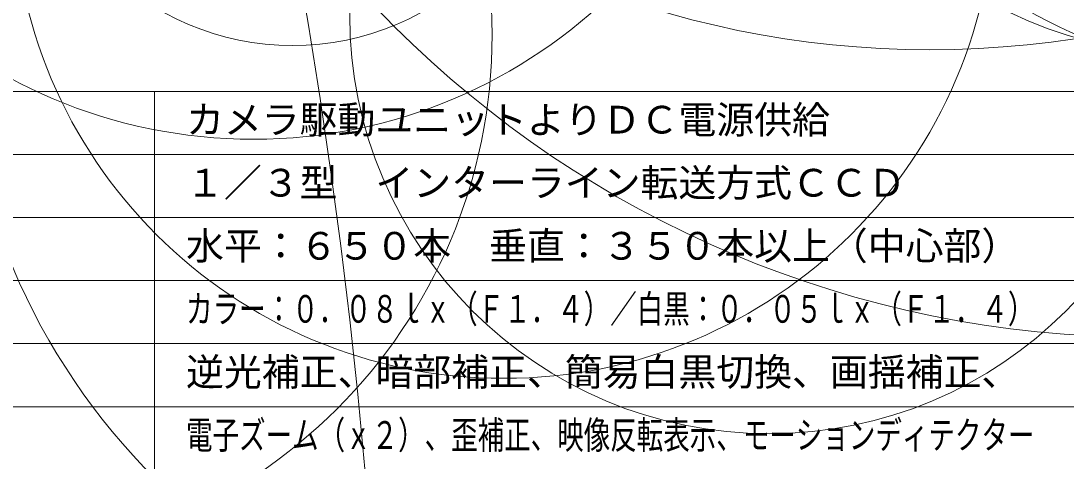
# Model space of a CAD drawing. Units: millimetres, scale not verified. Extents: x -941 to 622, y -562 to 1230.
# Drawn here: x -33.1 to 49.7, y -50.8 to -15.9 of the extents above; entities that cross this region are included whole.
import ezdxf
from ezdxf.enums import TextEntityAlignment as Align

# ---------------------------------------------------------------- set-up
doc = ezdxf.new("R2010")
doc.units = ezdxf.units.MM
doc.header["$LTSCALE"] = 0.125
doc.layers.add('0-1_MOJI1', color=7, linetype='Continuous')
doc.layers.add('0-2_WAKU', color=1, linetype='Continuous', lineweight=18)
doc.layers.add('0-5_GAIKEI', color=1, linetype='Continuous', lineweight=18)
doc.styles.add('ＭＳ ゴシック', font='')
doc.styles.get('ＭＳ ゴシック').set_extended_font_data('MS Gothic')

msp = doc.modelspace()

# ---------------------------------------------------------------- linework, layer by layer
at = {"layer": '0-2_WAKU', "color": 4}
for p, q in [((62.4995, -21.4939), (-62.5005, -21.4939)), ((-22.5005, -56.4939), (-22.5005, -21.4939))]:
    msp.add_line(p, q, dxfattribs=at)
at = {"layer": '0-2_WAKU'}
for p, q in [((62.4995, -26.4939), (-62.5005, -26.4939)), ((-62.5005, -31.4939), (62.4995, -31.4939)), ((-62.5005, -36.4939), (62.4995, -36.4939)), ((-62.5005, -41.4939), (62.4995, -41.4939)), ((-62.5005, -46.4939), (62.4995, -46.4939))]:
    msp.add_line(p, q, dxfattribs=at)
at = {"layer": '0-5_GAIKEI'}
for centre, radius in [((-382.3631, 268.0615), 435.9395), ((-472.5514, -93.4125), 468.57), ((-154.9597, 90.8206), 156.056), ((56.0211, 43.1926), 84.1861), ((66.8064, 20.3597), 40.7413), ((-14.6607, 15.4432), 40.7261), ((59.9306, 15.2871), 33.8655), ((-37.7442, -16.9867), 41.9876), ((22.1744, -72.4951), 90.7681), ((26.1841, -15.4231), 33.2189)]:
    msp.add_circle(centre, radius, dxfattribs=at)
at = {"layer": '0-5_GAIKEI', "color": 7}
for centre, radius in [((38.9103, 57.2487), 75.4299), ((14.6318, -15.0994), 52.449), ((22.4466, -44.8071), 80.0807), ((5.161, -5.3548), 38.8877), ((-11.566, 3.3092), 21.1568)]:
    msp.add_circle(centre, radius, dxfattribs=at)

# ---------------------------------------------------------------- texts
at = {"layer": '0-1_MOJI1', "style": 'ＭＳ ゴシック'}
for s, p in [('カメラ駆動ユニットよりＤＣ電源供給', (-20.0005, -25.4939)), ('１／３型\u3000インターライン転送方式ＣＣＤ', (-20.0005, -30.4939)), ('水平：６５０本\u3000垂直：３５０本以上（中心部）', (-20.0005, -35.4939)), ('逆光補正、暗部補正、簡易白黒切換、画揺補正、', (-20.0005, -45.4939))]:
    msp.add_text(s, height=2.199, dxfattribs=at).set_placement(p, align=Align.BOTTOM_LEFT)
at = {"layer": '0-1_MOJI1', "style": 'ＭＳ ゴシック', "width": 0.7}
for s, p in [('カラー：０．０８ｌｘ（Ｆ１．４）／白黒：０．０５ｌｘ（Ｆ１．４）', (-20.0005, -40.4939)), ('電子ズーム（ｘ２）、歪補正、映像反転表示、モーションディテクター', (-20.0005, -50.4939))]:
    msp.add_text(s, height=2.199, dxfattribs=at).set_placement(p, align=Align.BOTTOM_LEFT)

doc.saveas('drawing.dxf')
